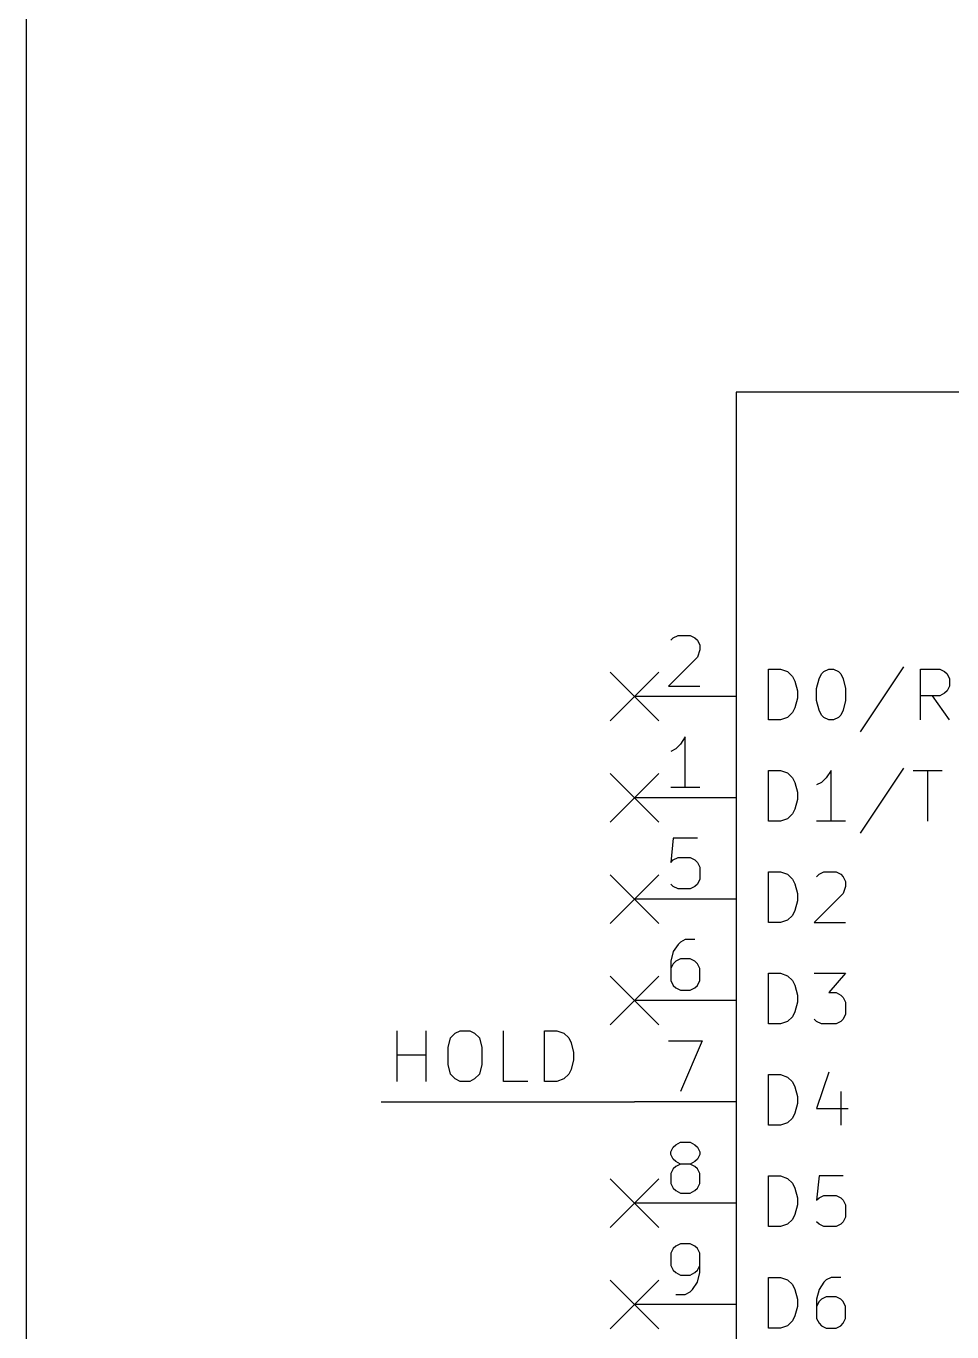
# Model space of a CAD drawing. Extents: x 0.4 to 11.3, y -7.9 to -0.4.
# Drawn here: x 4.45 to 5.363, y -4.227 to -2.939 of the extents above; entities that cross this region are included whole.
import ezdxf

# ---------------------------------------------------------------- set-up
doc = ezdxf.new("R2010")
doc.units = 0
doc.header["$MEASUREMENT"] = 0
for name, color, linetype in [('BLUE2', 5, 'CONTINUOUS'), ('BLUE3', 171, 'CONTINUOUS'), ('CYAN2', 4, 'CONTINUOUS'), ('GRAY1', 251, 'CONTINUOUS'), ('GREEN3', 91, 'CONTINUOUS'), ('LYELLOW', 51, 'CONTINUOUS'), ('RED2', 1, 'CONTINUOUS'), ('RED3', 11, 'CONTINUOUS')]:
    doc.layers.add(name, color=color, linetype=linetype)

msp = doc.modelspace()

# ---------------------------------------------------------------- linework, layer by layer
at = {"layer": 'BLUE2', "linetype": 'CONTINUOUS'}
for p, q in [((5.026, -3.576), (5.074, -3.624)), ((5.074, -3.576), (5.026, -3.624)), ((5.026, -3.676), (5.074, -3.724)), ((5.074, -3.676), (5.026, -3.724)), ((5.026, -3.776), (5.074, -3.824)), ((5.074, -3.776), (5.026, -3.824)), ((5.026, -3.876), (5.074, -3.924)), ((5.074, -3.876), (5.026, -3.924)), ((5.026, -4.076), (5.074, -4.124)), ((5.074, -4.076), (5.026, -4.124)), ((5.026, -4.176), (5.074, -4.224)), ((5.074, -4.176), (5.026, -4.224))]:
    msp.add_line(p, q, dxfattribs=at)
at = {"layer": 'BLUE3', "linetype": 'CONTINUOUS'}
msp.add_line((4.45, -2.65), (4.45, -5.55), dxfattribs=at)
at = {"layer": 'CYAN2', "linetype": 'CONTINUOUS'}
for p, q in [((5.1819, -3.6231), (5.1819, -3.5731)), ((5.1819, -3.5731), (5.1938, -3.5731)), ((5.1819, -3.6231), (5.1819, -3.5731)), ((5.1819, -3.5731), (5.1938, -3.5731)), ((5.1938, -3.5731), (5.2009, -3.5755)), ((5.1938, -3.5731), (5.2009, -3.5755)), ((5.2009, -3.5755), (5.2057, -3.5803)), ((5.2009, -3.5755), (5.2057, -3.5803)), ((5.2057, -3.5803), (5.2081, -3.585)), ((5.2057, -3.5803), (5.2081, -3.585)), ((5.2319, -3.5827), (5.2343, -3.5779)), ((5.2319, -3.5827), (5.2343, -3.5779)), ((5.2343, -3.5779), (5.2367, -3.5755)), ((5.2343, -3.5779), (5.2367, -3.5755)), ((5.2367, -3.5755), (5.2414, -3.5731)), ((5.2367, -3.5755), (5.2414, -3.5731)), ((5.2414, -3.5731), (5.2462, -3.5731)), ((5.2414, -3.5731), (5.2462, -3.5731)), ((5.2462, -3.5731), (5.2509, -3.5755)), ((5.2462, -3.5731), (5.2509, -3.5755)), ((5.2509, -3.5755), (5.2533, -3.5779)), ((5.2509, -3.5755), (5.2533, -3.5779)), ((5.2533, -3.5779), (5.2557, -3.5827)), ((5.2533, -3.5779), (5.2557, -3.5827)), ((5.3152, -3.5708), (5.2724, -3.635)), ((5.3152, -3.5708), (5.2724, -3.635)), ((5.3319, -3.6231), (5.3319, -3.5731)), ((5.3319, -3.5731), (5.3509, -3.5731)), ((5.3319, -3.6231), (5.3319, -3.5731)), ((5.3319, -3.5731), (5.3509, -3.5731)), ((5.3509, -3.5731), (5.3557, -3.5755)), ((5.3509, -3.5731), (5.3557, -3.5755)), ((5.3557, -3.5755), (5.3581, -3.5779)), ((5.3557, -3.5755), (5.3581, -3.5779)), ((5.3581, -3.5779), (5.3605, -3.5827)), ((5.3581, -3.5779), (5.3605, -3.5827)), ((5.2081, -3.585), (5.2105, -3.5946)), ((5.2081, -3.585), (5.2105, -3.5946)), ((5.2295, -3.5922), (5.2319, -3.5827)), ((5.2295, -3.5922), (5.2319, -3.5827)), ((5.2295, -3.6041), (5.2295, -3.5922)), ((5.2295, -3.6041), (5.2295, -3.5922)), ((5.2557, -3.5827), (5.2581, -3.5922)), ((5.2557, -3.5827), (5.2581, -3.5922)), ((5.2581, -3.5922), (5.2581, -3.6041)), ((5.2581, -3.5922), (5.2581, -3.6041)), ((5.3605, -3.5898), (5.3581, -3.5946)), ((5.3605, -3.5898), (5.3581, -3.5946)), ((5.3605, -3.5827), (5.3605, -3.5898)), ((5.3605, -3.5827), (5.3605, -3.5898)), ((5.2105, -3.6017), (5.2081, -3.6112)), ((5.2105, -3.6017), (5.2081, -3.6112)), ((5.2105, -3.5946), (5.2105, -3.6017)), ((5.2105, -3.5946), (5.2105, -3.6017)), ((5.2319, -3.6136), (5.2295, -3.6041)), ((5.2319, -3.6136), (5.2295, -3.6041)), ((5.2581, -3.6041), (5.2557, -3.6136)), ((5.2581, -3.6041), (5.2557, -3.6136)), ((5.3509, -3.5993), (5.3319, -3.5993)), ((5.3509, -3.5993), (5.3319, -3.5993)), ((5.3605, -3.6231), (5.3438, -3.5993)), ((5.3605, -3.6231), (5.3438, -3.5993)), ((5.3557, -3.5969), (5.3509, -3.5993)), ((5.3557, -3.5969), (5.3509, -3.5993)), ((5.3581, -3.5946), (5.3557, -3.5969)), ((5.3581, -3.5946), (5.3557, -3.5969)), ((5.2057, -3.616), (5.2009, -3.6208)), ((5.2057, -3.616), (5.2009, -3.6208)), ((5.2081, -3.6112), (5.2057, -3.616)), ((5.2081, -3.6112), (5.2057, -3.616)), ((5.2343, -3.6184), (5.2319, -3.6136)), ((5.2343, -3.6184), (5.2319, -3.6136)), ((5.2367, -3.6208), (5.2343, -3.6184)), ((5.2367, -3.6208), (5.2343, -3.6184)), ((5.2533, -3.6184), (5.2509, -3.6208)), ((5.2533, -3.6184), (5.2509, -3.6208)), ((5.2557, -3.6136), (5.2533, -3.6184)), ((5.2557, -3.6136), (5.2533, -3.6184)), ((5.1938, -3.6231), (5.1819, -3.6231)), ((5.1938, -3.6231), (5.1819, -3.6231)), ((5.2009, -3.6208), (5.1938, -3.6231)), ((5.2009, -3.6208), (5.1938, -3.6231)), ((5.2414, -3.6231), (5.2367, -3.6208)), ((5.2414, -3.6231), (5.2367, -3.6208)), ((5.2462, -3.6231), (5.2414, -3.6231)), ((5.2462, -3.6231), (5.2414, -3.6231)), ((5.2509, -3.6208), (5.2462, -3.6231)), ((5.2509, -3.6208), (5.2462, -3.6231)), ((5.3152, -3.6708), (5.2724, -3.735)), ((5.3152, -3.6708), (5.2724, -3.735)), ((5.1819, -3.7231), (5.1819, -3.6731)), ((5.1819, -3.6731), (5.1938, -3.6731)), ((5.1819, -3.7231), (5.1819, -3.6731)), ((5.1819, -3.6731), (5.1938, -3.6731)), ((5.1938, -3.6731), (5.2009, -3.6755)), ((5.1938, -3.6731), (5.2009, -3.6755)), ((5.2009, -3.6755), (5.2057, -3.6803)), ((5.2009, -3.6755), (5.2057, -3.6803)), ((5.2057, -3.6803), (5.2081, -3.685)), ((5.2057, -3.6803), (5.2081, -3.685)), ((5.239, -3.6803), (5.2343, -3.685)), ((5.239, -3.6803), (5.2343, -3.685)), ((5.2438, -3.6731), (5.239, -3.6803)), ((5.2438, -3.6731), (5.239, -3.6803)), ((5.2438, -3.7231), (5.2438, -3.6731)), ((5.2438, -3.7231), (5.2438, -3.6731)), ((5.3248, -3.6731), (5.3533, -3.6731)), ((5.3248, -3.6731), (5.3533, -3.6731)), ((5.339, -3.7231), (5.339, -3.6731)), ((5.339, -3.7231), (5.339, -3.6731)), ((5.2081, -3.685), (5.2105, -3.6946)), ((5.2081, -3.685), (5.2105, -3.6946)), ((5.2105, -3.6946), (5.2105, -3.7017)), ((5.2105, -3.6946), (5.2105, -3.7017)), ((5.2343, -3.685), (5.2295, -3.6874)), ((5.2343, -3.685), (5.2295, -3.6874)), ((5.2105, -3.7017), (5.2081, -3.7112)), ((5.2105, -3.7017), (5.2081, -3.7112)), ((5.2009, -3.7208), (5.1938, -3.7231)), ((5.2009, -3.7208), (5.1938, -3.7231)), ((5.2057, -3.716), (5.2009, -3.7208)), ((5.2057, -3.716), (5.2009, -3.7208)), ((5.2081, -3.7112), (5.2057, -3.716)), ((5.2081, -3.7112), (5.2057, -3.716)), ((5.1938, -3.7231), (5.1819, -3.7231)), ((5.1938, -3.7231), (5.1819, -3.7231)), ((5.2581, -3.7231), (5.2295, -3.7231)), ((5.2581, -3.7231), (5.2295, -3.7231)), ((5.1819, -3.8231), (5.1819, -3.7731)), ((5.1819, -3.7731), (5.1938, -3.7731)), ((5.1819, -3.8231), (5.1819, -3.7731)), ((5.1819, -3.7731), (5.1938, -3.7731)), ((5.1938, -3.7731), (5.2009, -3.7755)), ((5.1938, -3.7731), (5.2009, -3.7755)), ((5.2319, -3.7755), (5.2367, -3.7731)), ((5.2319, -3.7755), (5.2367, -3.7731)), ((5.2367, -3.7731), (5.2486, -3.7731)), ((5.2367, -3.7731), (5.2486, -3.7731)), ((5.2486, -3.7731), (5.2533, -3.7755)), ((5.2486, -3.7731), (5.2533, -3.7755)), ((5.2009, -3.7755), (5.2057, -3.7803)), ((5.2009, -3.7755), (5.2057, -3.7803)), ((5.2057, -3.7803), (5.2081, -3.785)), ((5.2057, -3.7803), (5.2081, -3.785)), ((5.2081, -3.785), (5.2105, -3.7946)), ((5.2081, -3.785), (5.2105, -3.7946)), ((5.2295, -3.7779), (5.2319, -3.7755)), ((5.2295, -3.7779), (5.2319, -3.7755)), ((5.2533, -3.7755), (5.2557, -3.7779)), ((5.2533, -3.7755), (5.2557, -3.7779)), ((5.2557, -3.7779), (5.2581, -3.7827)), ((5.2557, -3.7779), (5.2581, -3.7827)), ((5.2581, -3.7827), (5.2581, -3.7874)), ((5.2581, -3.7827), (5.2581, -3.7874)), ((5.2105, -3.7946), (5.2105, -3.8017)), ((5.2105, -3.7946), (5.2105, -3.8017)), ((5.2557, -3.7946), (5.2271, -3.8231)), ((5.2557, -3.7946), (5.2271, -3.8231)), ((5.2581, -3.7874), (5.2557, -3.7946)), ((5.2581, -3.7874), (5.2557, -3.7946)), ((5.2081, -3.8112), (5.2057, -3.816)), ((5.2081, -3.8112), (5.2057, -3.816)), ((5.2105, -3.8017), (5.2081, -3.8112)), ((5.2105, -3.8017), (5.2081, -3.8112)), ((5.1938, -3.8231), (5.1819, -3.8231)), ((5.1938, -3.8231), (5.1819, -3.8231)), ((5.2009, -3.8208), (5.1938, -3.8231)), ((5.2009, -3.8208), (5.1938, -3.8231)), ((5.2057, -3.816), (5.2009, -3.8208)), ((5.2057, -3.816), (5.2009, -3.8208)), ((5.2271, -3.8231), (5.2581, -3.8231)), ((5.2271, -3.8231), (5.2581, -3.8231)), ((5.1819, -3.9231), (5.1819, -3.8731)), ((5.1819, -3.8731), (5.1938, -3.8731)), ((5.1819, -3.9231), (5.1819, -3.8731)), ((5.1819, -3.8731), (5.1938, -3.8731)), ((5.1938, -3.8731), (5.2009, -3.8755)), ((5.1938, -3.8731), (5.2009, -3.8755)), ((5.2009, -3.8755), (5.2057, -3.8803)), ((5.2009, -3.8755), (5.2057, -3.8803)), ((5.2271, -3.8731), (5.2581, -3.8731)), ((5.2271, -3.8731), (5.2581, -3.8731)), ((5.2581, -3.8731), (5.2414, -3.8922)), ((5.2581, -3.8731), (5.2414, -3.8922)), ((5.2057, -3.8803), (5.2081, -3.885)), ((5.2057, -3.8803), (5.2081, -3.885)), ((5.2081, -3.885), (5.2105, -3.8946)), ((5.2081, -3.885), (5.2105, -3.8946)), ((5.2105, -3.9017), (5.2081, -3.9112)), ((5.2105, -3.9017), (5.2081, -3.9112)), ((5.2105, -3.8946), (5.2105, -3.9017)), ((5.2105, -3.8946), (5.2105, -3.9017)), ((5.2414, -3.8922), (5.2486, -3.8922)), ((5.2414, -3.8922), (5.2486, -3.8922)), ((5.2486, -3.8922), (5.2533, -3.8946)), ((5.2486, -3.8922), (5.2533, -3.8946)), ((5.2533, -3.8946), (5.2557, -3.8969)), ((5.2533, -3.8946), (5.2557, -3.8969)), ((5.2557, -3.8969), (5.2581, -3.9017)), ((5.2557, -3.8969), (5.2581, -3.9017)), ((5.2581, -3.9017), (5.2581, -3.9136)), ((5.2581, -3.9017), (5.2581, -3.9136)), ((5.2081, -3.9112), (5.2057, -3.916)), ((5.2081, -3.9112), (5.2057, -3.916)), ((5.2581, -3.9136), (5.2557, -3.9184)), ((5.2581, -3.9136), (5.2557, -3.9184)), ((5.1938, -3.9231), (5.1819, -3.9231)), ((5.1938, -3.9231), (5.1819, -3.9231)), ((5.2009, -3.9208), (5.1938, -3.9231)), ((5.2009, -3.9208), (5.1938, -3.9231)), ((5.2057, -3.916), (5.2009, -3.9208)), ((5.2057, -3.916), (5.2009, -3.9208)), ((5.2295, -3.9208), (5.2271, -3.9184)), ((5.2295, -3.9208), (5.2271, -3.9184)), ((5.2343, -3.9231), (5.2295, -3.9208)), ((5.2343, -3.9231), (5.2295, -3.9208)), ((5.2486, -3.9231), (5.2343, -3.9231)), ((5.2486, -3.9231), (5.2343, -3.9231)), ((5.2533, -3.9208), (5.2486, -3.9231)), ((5.2533, -3.9208), (5.2486, -3.9231)), ((5.2557, -3.9184), (5.2533, -3.9208)), ((5.2557, -3.9184), (5.2533, -3.9208)), ((5.1819, -4.0231), (5.1819, -3.9731)), ((5.1819, -3.9731), (5.1938, -3.9731)), ((5.1819, -4.0231), (5.1819, -3.9731)), ((5.1819, -3.9731), (5.1938, -3.9731)), ((5.1938, -3.9731), (5.2009, -3.9755)), ((5.1938, -3.9731), (5.2009, -3.9755)), ((5.2009, -3.9755), (5.2057, -3.9803)), ((5.2009, -3.9755), (5.2057, -3.9803)), ((5.2057, -3.9803), (5.2081, -3.985)), ((5.2057, -3.9803), (5.2081, -3.985)), ((5.2414, -3.9708), (5.2295, -4.0065)), ((5.2414, -3.9708), (5.2295, -4.0065)), ((5.2081, -3.985), (5.2105, -3.9946)), ((5.2081, -3.985), (5.2105, -3.9946)), ((5.2533, -3.9898), (5.2533, -4.0231)), ((5.2533, -3.9898), (5.2533, -4.0231)), ((5.2105, -4.0017), (5.2081, -4.0112)), ((5.2105, -4.0017), (5.2081, -4.0112)), ((5.2105, -3.9946), (5.2105, -4.0017)), ((5.2105, -3.9946), (5.2105, -4.0017)), ((5.2057, -4.016), (5.2009, -4.0208)), ((5.2057, -4.016), (5.2009, -4.0208)), ((5.2081, -4.0112), (5.2057, -4.016)), ((5.2081, -4.0112), (5.2057, -4.016)), ((5.2295, -4.0065), (5.2605, -4.0065)), ((5.2295, -4.0065), (5.2605, -4.0065)), ((5.1938, -4.0231), (5.1819, -4.0231)), ((5.1938, -4.0231), (5.1819, -4.0231)), ((5.2009, -4.0208), (5.1938, -4.0231)), ((5.2009, -4.0208), (5.1938, -4.0231)), ((5.1819, -4.1231), (5.1819, -4.0731)), ((5.1819, -4.0731), (5.1938, -4.0731)), ((5.1819, -4.1231), (5.1819, -4.0731)), ((5.1819, -4.0731), (5.1938, -4.0731)), ((5.1938, -4.0731), (5.2009, -4.0755)), ((5.1938, -4.0731), (5.2009, -4.0755)), ((5.2009, -4.0755), (5.2057, -4.0803)), ((5.2009, -4.0755), (5.2057, -4.0803)), ((5.2057, -4.0803), (5.2081, -4.085)), ((5.2057, -4.0803), (5.2081, -4.085)), ((5.2319, -4.0731), (5.2295, -4.0969)), ((5.2319, -4.0731), (5.2295, -4.0969)), ((5.2557, -4.0731), (5.2319, -4.0731)), ((5.2557, -4.0731), (5.2319, -4.0731)), ((5.2081, -4.085), (5.2105, -4.0946)), ((5.2081, -4.085), (5.2105, -4.0946)), ((5.2105, -4.0946), (5.2105, -4.1017)), ((5.2105, -4.0946), (5.2105, -4.1017)), ((5.2295, -4.0969), (5.2319, -4.0946)), ((5.2295, -4.0969), (5.2319, -4.0946)), ((5.2319, -4.0946), (5.2367, -4.0922)), ((5.2319, -4.0946), (5.2367, -4.0922)), ((5.2367, -4.0922), (5.2486, -4.0922)), ((5.2367, -4.0922), (5.2486, -4.0922)), ((5.2486, -4.0922), (5.2533, -4.0946)), ((5.2486, -4.0922), (5.2533, -4.0946)), ((5.2533, -4.0946), (5.2557, -4.0969)), ((5.2533, -4.0946), (5.2557, -4.0969)), ((5.2105, -4.1017), (5.2081, -4.1112)), ((5.2105, -4.1017), (5.2081, -4.1112)), ((5.2557, -4.0969), (5.2581, -4.1017)), ((5.2557, -4.0969), (5.2581, -4.1017)), ((5.2581, -4.1017), (5.2581, -4.1136)), ((5.2581, -4.1017), (5.2581, -4.1136)), ((5.2009, -4.1208), (5.1938, -4.1231)), ((5.2009, -4.1208), (5.1938, -4.1231)), ((5.2057, -4.116), (5.2009, -4.1208)), ((5.2057, -4.116), (5.2009, -4.1208)), ((5.2081, -4.1112), (5.2057, -4.116)), ((5.2081, -4.1112), (5.2057, -4.116)), ((5.2319, -4.1208), (5.2295, -4.1184)), ((5.2319, -4.1208), (5.2295, -4.1184)), ((5.2367, -4.1231), (5.2319, -4.1208)), ((5.2367, -4.1231), (5.2319, -4.1208)), ((5.2533, -4.1208), (5.2486, -4.1231)), ((5.2533, -4.1208), (5.2486, -4.1231)), ((5.2557, -4.1184), (5.2533, -4.1208)), ((5.2557, -4.1184), (5.2533, -4.1208)), ((5.2581, -4.1136), (5.2557, -4.1184)), ((5.2581, -4.1136), (5.2557, -4.1184)), ((5.1938, -4.1231), (5.1819, -4.1231)), ((5.1938, -4.1231), (5.1819, -4.1231)), ((5.2486, -4.1231), (5.2367, -4.1231)), ((5.2486, -4.1231), (5.2367, -4.1231)), ((5.1819, -4.2231), (5.1819, -4.1731)), ((5.1819, -4.1731), (5.1938, -4.1731)), ((5.1819, -4.2231), (5.1819, -4.1731)), ((5.1819, -4.1731), (5.1938, -4.1731)), ((5.1938, -4.1731), (5.2009, -4.1755)), ((5.1938, -4.1731), (5.2009, -4.1755)), ((5.2438, -4.1731), (5.239, -4.1755)), ((5.2438, -4.1731), (5.239, -4.1755)), ((5.2533, -4.1731), (5.2438, -4.1731)), ((5.2533, -4.1731), (5.2438, -4.1731)), ((5.2009, -4.1755), (5.2057, -4.1803)), ((5.2009, -4.1755), (5.2057, -4.1803)), ((5.2057, -4.1803), (5.2081, -4.185)), ((5.2057, -4.1803), (5.2081, -4.185)), ((5.2081, -4.185), (5.2105, -4.1946)), ((5.2081, -4.185), (5.2105, -4.1946)), ((5.2319, -4.185), (5.2295, -4.1946)), ((5.2319, -4.185), (5.2295, -4.1946)), ((5.2367, -4.1779), (5.2319, -4.185)), ((5.2367, -4.1779), (5.2319, -4.185)), ((5.239, -4.1755), (5.2367, -4.1779)), ((5.239, -4.1755), (5.2367, -4.1779)), ((5.2105, -4.1946), (5.2105, -4.2017)), ((5.2105, -4.1946), (5.2105, -4.2017)), ((5.2295, -4.1946), (5.2295, -4.2136)), ((5.2295, -4.1946), (5.2295, -4.2136)), ((5.2319, -4.1969), (5.2295, -4.2017)), ((5.2319, -4.1969), (5.2295, -4.2017)), ((5.2343, -4.1946), (5.2319, -4.1969)), ((5.2343, -4.1946), (5.2319, -4.1969)), ((5.239, -4.1922), (5.2343, -4.1946)), ((5.239, -4.1922), (5.2343, -4.1946)), ((5.2486, -4.1922), (5.239, -4.1922)), ((5.2486, -4.1922), (5.239, -4.1922)), ((5.2533, -4.1946), (5.2486, -4.1922)), ((5.2533, -4.1946), (5.2486, -4.1922)), ((5.2557, -4.1969), (5.2533, -4.1946)), ((5.2557, -4.1969), (5.2533, -4.1946)), ((5.2581, -4.2017), (5.2557, -4.1969)), ((5.2581, -4.2017), (5.2557, -4.1969)), ((5.2081, -4.2112), (5.2057, -4.216)), ((5.2081, -4.2112), (5.2057, -4.216)), ((5.2105, -4.2017), (5.2081, -4.2112)), ((5.2105, -4.2017), (5.2081, -4.2112)), ((5.2581, -4.2136), (5.2581, -4.2017)), ((5.2581, -4.2136), (5.2581, -4.2017)), ((5.1938, -4.2231), (5.1819, -4.2231)), ((5.1938, -4.2231), (5.1819, -4.2231)), ((5.2009, -4.2208), (5.1938, -4.2231)), ((5.2009, -4.2208), (5.1938, -4.2231)), ((5.2057, -4.216), (5.2009, -4.2208)), ((5.2057, -4.216), (5.2009, -4.2208)), ((5.2295, -4.2136), (5.2319, -4.2184)), ((5.2295, -4.2136), (5.2319, -4.2184)), ((5.2319, -4.2184), (5.2343, -4.2208)), ((5.2319, -4.2184), (5.2343, -4.2208)), ((5.2343, -4.2208), (5.239, -4.2231)), ((5.2343, -4.2208), (5.239, -4.2231)), ((5.239, -4.2231), (5.2486, -4.2231)), ((5.239, -4.2231), (5.2486, -4.2231)), ((5.2486, -4.2231), (5.2533, -4.2208)), ((5.2486, -4.2231), (5.2533, -4.2208)), ((5.2533, -4.2208), (5.2557, -4.2184)), ((5.2533, -4.2208), (5.2557, -4.2184)), ((5.2557, -4.2184), (5.2581, -4.2136)), ((5.2557, -4.2184), (5.2581, -4.2136))]:
    msp.add_line(p, q, dxfattribs=at)
at = {"layer": 'GRAY1', "linetype": 'CONTINUOUS'}
for p, q in [((4.816, -3.9798), (4.816, -3.9298)), ((4.8446, -3.9798), (4.8446, -3.9298)), ((4.866, -3.9465), (4.8684, -3.9369)), ((4.8684, -3.9369), (4.8732, -3.9322)), ((4.8732, -3.9322), (4.8779, -3.9298)), ((4.8779, -3.9298), (4.8874, -3.9298)), ((4.8874, -3.9298), (4.8922, -3.9322)), ((4.8922, -3.9322), (4.897, -3.9369)), ((4.897, -3.9369), (4.8993, -3.9465)), ((4.9208, -3.9798), (4.9208, -3.9298)), ((4.9613, -3.9798), (4.9613, -3.9298)), ((4.9613, -3.9298), (4.9732, -3.9298)), ((4.9732, -3.9298), (4.9803, -3.9322)), ((4.9803, -3.9322), (4.9851, -3.9369)), ((4.9851, -3.9369), (4.9874, -3.9417)), ((4.816, -3.9536), (4.8446, -3.9536)), ((4.866, -3.9631), (4.866, -3.9465)), ((4.8993, -3.9465), (4.8993, -3.9631)), ((4.9874, -3.9417), (4.9898, -3.9512)), ((4.9898, -3.9512), (4.9898, -3.9584)), ((4.8684, -3.9727), (4.866, -3.9631)), ((4.8993, -3.9631), (4.897, -3.9727)), ((4.9898, -3.9584), (4.9874, -3.9679)), ((4.8732, -3.9774), (4.8684, -3.9727)), ((4.8779, -3.9798), (4.8732, -3.9774)), ((4.8874, -3.9798), (4.8779, -3.9798)), ((4.8922, -3.9774), (4.8874, -3.9798)), ((4.897, -3.9727), (4.8922, -3.9774)), ((4.9446, -3.9798), (4.9208, -3.9798)), ((4.9732, -3.9798), (4.9613, -3.9798)), ((4.9803, -3.9774), (4.9732, -3.9798)), ((4.9851, -3.9727), (4.9803, -3.9774)), ((4.9874, -3.9679), (4.9851, -3.9727))]:
    msp.add_line(p, q, dxfattribs=at)
at = {"layer": 'GREEN3', "linetype": 'CONTINUOUS'}
msp.add_line((4.8, -4), (5.05, -4), dxfattribs=at)
at = {"layer": 'LYELLOW', "linetype": 'CONTINUOUS'}
for p, q in [((5.15, -3.3), (5.15, -5.1)), ((5.95, -3.3), (5.15, -3.3))]:
    msp.add_line(p, q, dxfattribs=at)
at = {"layer": 'RED2', "linetype": 'CONTINUOUS'}
for p, q in [((5.15, -3.3), (5.15, -5.1)), ((5.95, -3.3), (5.15, -3.3)), ((5.15, -3.6), (5.05, -3.6)), ((5.15, -3.6), (5.05, -3.6)), ((5.15, -3.7), (5.05, -3.7)), ((5.15, -3.7), (5.05, -3.7)), ((5.15, -3.8), (5.05, -3.8)), ((5.15, -3.8), (5.05, -3.8)), ((5.15, -3.9), (5.05, -3.9)), ((5.15, -3.9), (5.05, -3.9)), ((5.15, -4), (5.05, -4)), ((5.15, -4), (5.05, -4)), ((5.15, -4.1), (5.05, -4.1)), ((5.15, -4.1), (5.05, -4.1)), ((5.15, -4.2), (5.05, -4.2)), ((5.15, -4.2), (5.05, -4.2))]:
    msp.add_line(p, q, dxfattribs=at)
at = {"layer": 'RED3', "linetype": 'CONTINUOUS'}
for p, q in [((5.0857, -3.5446), (5.0881, -3.5423)), ((5.0857, -3.5446), (5.0881, -3.5423)), ((5.0881, -3.5423), (5.0929, -3.5399)), ((5.0881, -3.5423), (5.0929, -3.5399)), ((5.0929, -3.5399), (5.1048, -3.5399)), ((5.0929, -3.5399), (5.1048, -3.5399)), ((5.1048, -3.5399), (5.1095, -3.5423)), ((5.1048, -3.5399), (5.1095, -3.5423)), ((5.1095, -3.5423), (5.1119, -3.5446)), ((5.1095, -3.5423), (5.1119, -3.5446)), ((5.1119, -3.5446), (5.1143, -3.5494)), ((5.1119, -3.5446), (5.1143, -3.5494)), ((5.1143, -3.5542), (5.1119, -3.5613)), ((5.1143, -3.5542), (5.1119, -3.5613)), ((5.1143, -3.5494), (5.1143, -3.5542)), ((5.1143, -3.5494), (5.1143, -3.5542)), ((5.1119, -3.5613), (5.0833, -3.5899)), ((5.1119, -3.5613), (5.0833, -3.5899)), ((5.0833, -3.5899), (5.1143, -3.5899)), ((5.0833, -3.5899), (5.1143, -3.5899)), ((5.1, -3.6399), (5.0952, -3.647)), ((5.1, -3.6399), (5.0952, -3.647)), ((5.1, -3.6899), (5.1, -3.6399)), ((5.1, -3.6899), (5.1, -3.6399)), ((5.0905, -3.6518), (5.0857, -3.6542)), ((5.0905, -3.6518), (5.0857, -3.6542)), ((5.0952, -3.647), (5.0905, -3.6518)), ((5.0952, -3.647), (5.0905, -3.6518)), ((5.1143, -3.6899), (5.0857, -3.6899)), ((5.1143, -3.6899), (5.0857, -3.6899)), ((5.0881, -3.7399), (5.0857, -3.7637)), ((5.0881, -3.7399), (5.0857, -3.7637)), ((5.1119, -3.7399), (5.0881, -3.7399)), ((5.1119, -3.7399), (5.0881, -3.7399)), ((5.0881, -3.7613), (5.0929, -3.7589)), ((5.0881, -3.7613), (5.0929, -3.7589)), ((5.0929, -3.7589), (5.1048, -3.7589)), ((5.0929, -3.7589), (5.1048, -3.7589)), ((5.1048, -3.7589), (5.1095, -3.7613)), ((5.1048, -3.7589), (5.1095, -3.7613)), ((5.0857, -3.7637), (5.0881, -3.7613)), ((5.0857, -3.7637), (5.0881, -3.7613)), ((5.1095, -3.7613), (5.1119, -3.7637)), ((5.1095, -3.7613), (5.1119, -3.7637)), ((5.1119, -3.7637), (5.1143, -3.7684)), ((5.1119, -3.7637), (5.1143, -3.7684)), ((5.1143, -3.7684), (5.1143, -3.7804)), ((5.1143, -3.7684), (5.1143, -3.7804)), ((5.0881, -3.7875), (5.0857, -3.7851)), ((5.0881, -3.7875), (5.0857, -3.7851)), ((5.1119, -3.7851), (5.1095, -3.7875)), ((5.1119, -3.7851), (5.1095, -3.7875)), ((5.1143, -3.7804), (5.1119, -3.7851)), ((5.1143, -3.7804), (5.1119, -3.7851)), ((5.0929, -3.7899), (5.0881, -3.7875)), ((5.0929, -3.7899), (5.0881, -3.7875)), ((5.1048, -3.7899), (5.0929, -3.7899)), ((5.1048, -3.7899), (5.0929, -3.7899)), ((5.1095, -3.7875), (5.1048, -3.7899)), ((5.1095, -3.7875), (5.1048, -3.7899)), ((5.0929, -3.8446), (5.0881, -3.8518)), ((5.0929, -3.8446), (5.0881, -3.8518)), ((5.0952, -3.8423), (5.0929, -3.8446)), ((5.0952, -3.8423), (5.0929, -3.8446)), ((5.1, -3.8399), (5.0952, -3.8423)), ((5.1, -3.8399), (5.0952, -3.8423)), ((5.1095, -3.8399), (5.1, -3.8399)), ((5.1095, -3.8399), (5.1, -3.8399)), ((5.0881, -3.8518), (5.0857, -3.8613)), ((5.0881, -3.8518), (5.0857, -3.8613)), ((5.0857, -3.8613), (5.0857, -3.8804)), ((5.0857, -3.8613), (5.0857, -3.8804)), ((5.0881, -3.8637), (5.0857, -3.8684)), ((5.0881, -3.8637), (5.0857, -3.8684)), ((5.0905, -3.8613), (5.0881, -3.8637)), ((5.0905, -3.8613), (5.0881, -3.8637)), ((5.0952, -3.8589), (5.0905, -3.8613)), ((5.0952, -3.8589), (5.0905, -3.8613)), ((5.1048, -3.8589), (5.0952, -3.8589)), ((5.1048, -3.8589), (5.0952, -3.8589)), ((5.1095, -3.8613), (5.1048, -3.8589)), ((5.1095, -3.8613), (5.1048, -3.8589)), ((5.1119, -3.8637), (5.1095, -3.8613)), ((5.1119, -3.8637), (5.1095, -3.8613)), ((5.1143, -3.8684), (5.1119, -3.8637)), ((5.1143, -3.8684), (5.1119, -3.8637)), ((5.1143, -3.8804), (5.1143, -3.8684)), ((5.1143, -3.8804), (5.1143, -3.8684)), ((5.0857, -3.8804), (5.0881, -3.8851)), ((5.0857, -3.8804), (5.0881, -3.8851)), ((5.0881, -3.8851), (5.0905, -3.8875)), ((5.0881, -3.8851), (5.0905, -3.8875)), ((5.0905, -3.8875), (5.0952, -3.8899)), ((5.0905, -3.8875), (5.0952, -3.8899)), ((5.0952, -3.8899), (5.1048, -3.8899)), ((5.0952, -3.8899), (5.1048, -3.8899)), ((5.1048, -3.8899), (5.1095, -3.8875)), ((5.1048, -3.8899), (5.1095, -3.8875)), ((5.1095, -3.8875), (5.1119, -3.8851)), ((5.1095, -3.8875), (5.1119, -3.8851)), ((5.1119, -3.8851), (5.1143, -3.8804)), ((5.1119, -3.8851), (5.1143, -3.8804)), ((5.0833, -3.9399), (5.1167, -3.9399)), ((5.0833, -3.9399), (5.1167, -3.9399)), ((5.1167, -3.9399), (5.0952, -3.9899)), ((5.1167, -3.9399), (5.0952, -3.9899)), ((5.0857, -4.0494), (5.0881, -4.0446)), ((5.0857, -4.0494), (5.0881, -4.0446)), ((5.0881, -4.0446), (5.0905, -4.0423)), ((5.0881, -4.0446), (5.0905, -4.0423)), ((5.0905, -4.0423), (5.0952, -4.0399)), ((5.0905, -4.0423), (5.0952, -4.0399)), ((5.0952, -4.0399), (5.1048, -4.0399)), ((5.0952, -4.0399), (5.1048, -4.0399)), ((5.1048, -4.0399), (5.1095, -4.0423)), ((5.1048, -4.0399), (5.1095, -4.0423)), ((5.1095, -4.0423), (5.1119, -4.0446)), ((5.1095, -4.0423), (5.1119, -4.0446)), ((5.1119, -4.0446), (5.1143, -4.0494)), ((5.1119, -4.0446), (5.1143, -4.0494)), ((5.0857, -4.0518), (5.0857, -4.0494)), ((5.0857, -4.0518), (5.0857, -4.0494)), ((5.0881, -4.0565), (5.0857, -4.0518)), ((5.0881, -4.0565), (5.0857, -4.0518)), ((5.0905, -4.0589), (5.0881, -4.0565)), ((5.0905, -4.0589), (5.0881, -4.0565)), ((5.1119, -4.0565), (5.1095, -4.0589)), ((5.1119, -4.0565), (5.1095, -4.0589)), ((5.1143, -4.0518), (5.1119, -4.0565)), ((5.1143, -4.0518), (5.1119, -4.0565)), ((5.1143, -4.0494), (5.1143, -4.0518)), ((5.1143, -4.0494), (5.1143, -4.0518)), ((5.0881, -4.0661), (5.0857, -4.0708)), ((5.0881, -4.0661), (5.0857, -4.0708)), ((5.0905, -4.0637), (5.0881, -4.0661)), ((5.0905, -4.0637), (5.0881, -4.0661)), ((5.0952, -4.0613), (5.0905, -4.0589)), ((5.0952, -4.0613), (5.0905, -4.0589)), ((5.0952, -4.0613), (5.0905, -4.0637)), ((5.0952, -4.0613), (5.0905, -4.0637)), ((5.1048, -4.0613), (5.0952, -4.0613)), ((5.1048, -4.0613), (5.0952, -4.0613)), ((5.1095, -4.0589), (5.1048, -4.0613)), ((5.1095, -4.0589), (5.1048, -4.0613)), ((5.1095, -4.0637), (5.1048, -4.0613)), ((5.1095, -4.0637), (5.1048, -4.0613)), ((5.1119, -4.0661), (5.1095, -4.0637)), ((5.1119, -4.0661), (5.1095, -4.0637)), ((5.1143, -4.0708), (5.1119, -4.0661)), ((5.1143, -4.0708), (5.1119, -4.0661)), ((5.0857, -4.0708), (5.0857, -4.0804)), ((5.0857, -4.0708), (5.0857, -4.0804)), ((5.0857, -4.0804), (5.0881, -4.0851)), ((5.0857, -4.0804), (5.0881, -4.0851)), ((5.1119, -4.0851), (5.1143, -4.0804)), ((5.1119, -4.0851), (5.1143, -4.0804)), ((5.1143, -4.0804), (5.1143, -4.0708)), ((5.1143, -4.0804), (5.1143, -4.0708)), ((5.0881, -4.0851), (5.0905, -4.0875)), ((5.0881, -4.0851), (5.0905, -4.0875)), ((5.0905, -4.0875), (5.0952, -4.0899)), ((5.0905, -4.0875), (5.0952, -4.0899)), ((5.0952, -4.0899), (5.1048, -4.0899)), ((5.0952, -4.0899), (5.1048, -4.0899)), ((5.1048, -4.0899), (5.1095, -4.0875)), ((5.1048, -4.0899), (5.1095, -4.0875)), ((5.1095, -4.0875), (5.1119, -4.0851)), ((5.1095, -4.0875), (5.1119, -4.0851)), ((5.0881, -4.1446), (5.0857, -4.1494)), ((5.0881, -4.1446), (5.0857, -4.1494)), ((5.0905, -4.1423), (5.0881, -4.1446)), ((5.0905, -4.1423), (5.0881, -4.1446)), ((5.0952, -4.1399), (5.0905, -4.1423)), ((5.0952, -4.1399), (5.0905, -4.1423)), ((5.1048, -4.1399), (5.0952, -4.1399)), ((5.1048, -4.1399), (5.0952, -4.1399)), ((5.1095, -4.1423), (5.1048, -4.1399)), ((5.1095, -4.1423), (5.1048, -4.1399)), ((5.1119, -4.1446), (5.1095, -4.1423)), ((5.1119, -4.1446), (5.1095, -4.1423)), ((5.1143, -4.1494), (5.1119, -4.1446)), ((5.1143, -4.1494), (5.1119, -4.1446)), ((5.0857, -4.1494), (5.0857, -4.1613)), ((5.0857, -4.1494), (5.0857, -4.1613)), ((5.1143, -4.1684), (5.1143, -4.1494)), ((5.1143, -4.1684), (5.1143, -4.1494)), ((5.0857, -4.1613), (5.0881, -4.1661)), ((5.0857, -4.1613), (5.0881, -4.1661)), ((5.0881, -4.1661), (5.0905, -4.1684)), ((5.0881, -4.1661), (5.0905, -4.1684)), ((5.0905, -4.1684), (5.0952, -4.1708)), ((5.0905, -4.1684), (5.0952, -4.1708)), ((5.0952, -4.1708), (5.1048, -4.1708)), ((5.0952, -4.1708), (5.1048, -4.1708)), ((5.1048, -4.1708), (5.1095, -4.1684)), ((5.1048, -4.1708), (5.1095, -4.1684)), ((5.1095, -4.1684), (5.1119, -4.1661)), ((5.1095, -4.1684), (5.1119, -4.1661)), ((5.1119, -4.1661), (5.1143, -4.1613)), ((5.1119, -4.1661), (5.1143, -4.1613)), ((5.1119, -4.178), (5.1143, -4.1684)), ((5.1119, -4.178), (5.1143, -4.1684)), ((5.1048, -4.1875), (5.1071, -4.1851)), ((5.1048, -4.1875), (5.1071, -4.1851)), ((5.1071, -4.1851), (5.1119, -4.178)), ((5.1071, -4.1851), (5.1119, -4.178)), ((5.0905, -4.1899), (5.1, -4.1899)), ((5.0905, -4.1899), (5.1, -4.1899)), ((5.1, -4.1899), (5.1048, -4.1875)), ((5.1, -4.1899), (5.1048, -4.1875))]:
    msp.add_line(p, q, dxfattribs=at)

doc.saveas('drawing.dxf')
